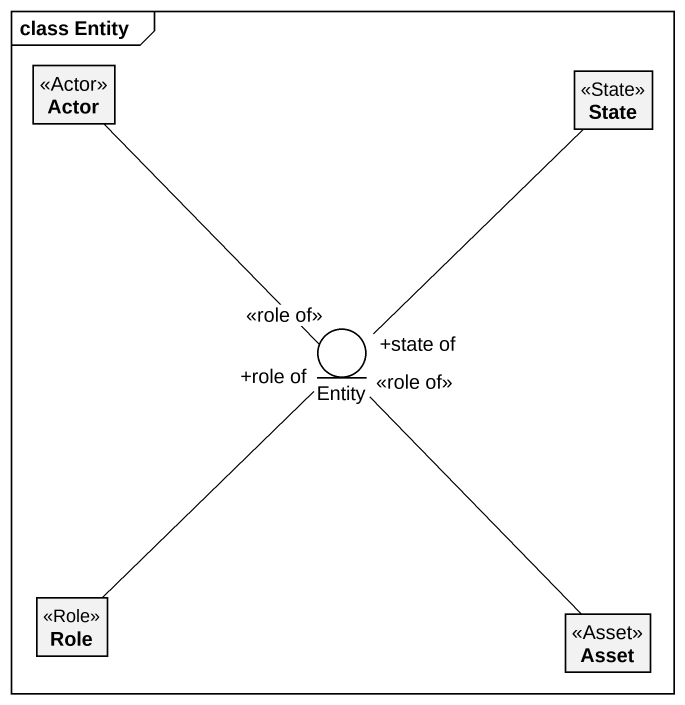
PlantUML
@startuml
mainframe class Entity
allowmixing
hide circle
hide empty members
class "Actor" as Actor_ <<Actor>>
class "State" as State_ <<State>>
entity "Entity" as Entity_
class Role <<Role>>
class Asset <<Asset>>
Actor_ -- "<<role of>>" Entity_
State_ -- "+state of" Entity_
Role -up- "+role of" Entity_
Asset -up- "<<role of>>" Entity_
@enduml
